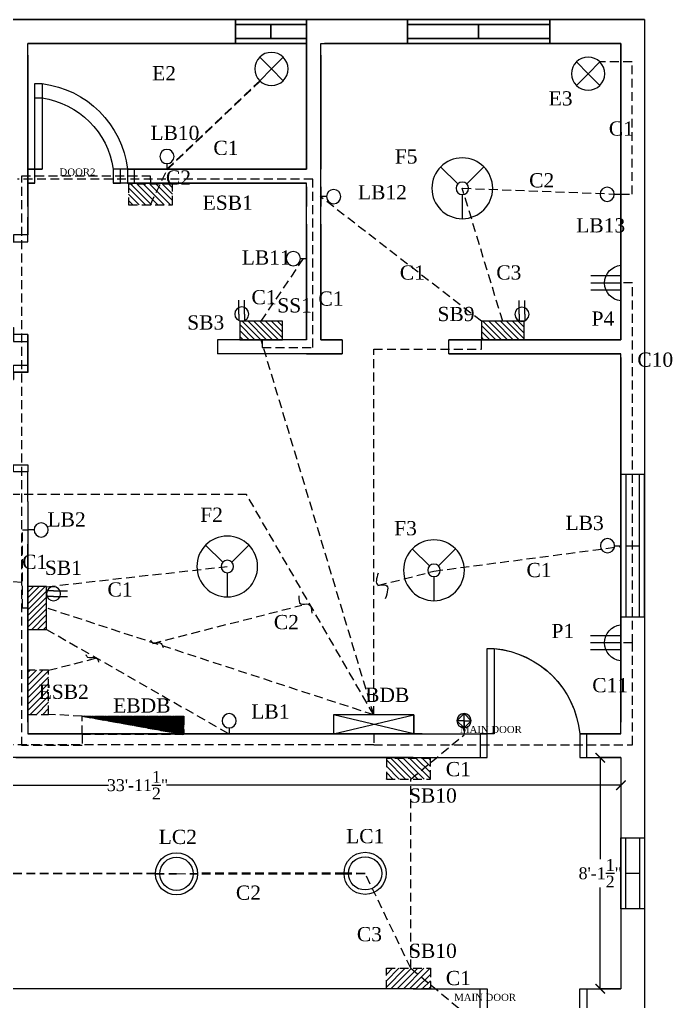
# Model space of a CAD drawing. Header units: inches. Extents: x -2152 to 9073, y -5017 to 214.
# Drawn here: x 4.4 to 279.5, y -305.8 to 108.2 of the extents above; entities that cross this region are included whole.
import ezdxf

# ---------------------------------------------------------------- set-up
doc = ezdxf.new("R2010")
doc.units = ezdxf.units.IN
doc.header["$LTSCALE"] = 15
doc.header["$MEASUREMENT"] = 0
doc.header["$PDMODE"] = 1
doc.header["$PDSIZE"] = 120
doc.linetypes.add('HIDDEN', pattern=[0.375, 0.25, -0.125])
for name, color, linetype in [('cad-block.com', 7, 'Continuous'), ('conduit break', 7, 'Continuous'), ('Doors', 46, 'Continuous'), ('Electrical', 7, 'Continuous'), ('Emergency', 130, 'HIDDEN'), ('Fittings', 7, 'Continuous'), ('Hidden', 242, 'HIDDEN'), ('Text', 7, 'Continuous'), ('Windows', 140, 'Continuous')]:
    doc.layers.add(name, color=color, linetype=linetype)
doc.styles.get("Standard").update_dxf_attribs({"font": 'times.ttf'})
doc.dimstyles.get("Standard").update_dxf_attribs({"dimtxt": 5, "dimasz": 4, "dimexe": 0.18, "dimexo": 0.0625, "dimgap": 0.09, "dimtad": 0, "dimtih": 1, "dimtoh": 1, "dimdec": 4, "dimzin": 0, "dimdsep": 46, "dimlunit": 4, "dimtxsty": 'Standard', "dimblk": 'ARCHTICK', "dimcen": 6, "dimadec": 0, "dimazin": 0, "dimtfac": 1, "dimtdec": 4, "dimtofl": 0, "dimtmove": 0, "dimatfit": 3, "dimfxl": 1, "dimtolj": 1, "dimtzin": 0, "dimarcsym": 0})

# ---------------------------------------------------------------- blocks, each defined once
blk = doc.blocks.new('door 1')
at = {"layer": 'Doors'}
for p, q in [((546.55, -392), (543.55, -392)), ((543.55, -392), (543.55, -428)), ((546.55, -428), (546.55, -392)), ((504.55, -428), (507.55, -428)), ((507.55, -428), (507.55, -434)), ((543.55, -428), (546.55, -428)), ((546.55, -428), (543.55, -428)), ((546.55, -428), (549.55, -428)), ((546.55, -434), (546.55, -428)), ((549.55, -428), (549.55, -434)), ((507.55, -434), (504.55, -434)), ((549.55, -434), (546.55, -434))]:
    blk.add_line(p, q, dxfattribs=at)
blk.add_arc((548.5, -432.95), 41.25, 96.8892, 173.1108, dxfattribs=at)
blk = doc.blocks.new("door 1'")
at = {"layer": 'Doors'}
blk.add_line((-45, 0), (-45, 6), dxfattribs=at)
blk.add_blockref('door 1', (-549.55, 434), dxfattribs=at)
blk = doc.blocks.new('Window Big')
at = {"layer": 'Windows'}
for p, q in [((367.2, -212.7), (439.2, -212.7)), ((367.2, -224.7), (367.2, -212.7)), ((439.2, -212.7), (439.2, -224.7)), ((367.2, -215.2), (439.2, -215.2)), ((403.2, -215.2), (403.2, -222.2)), ((439.2, -222.2), (367.2, -222.2)), ((439.2, -224.7), (367.2, -224.7))]:
    blk.add_line(p, q, dxfattribs=at)
blk = doc.blocks.new('Main door')
at = {"layer": 'Doors'}
for p, q in [((547.72, -478.37), (544.72, -478.37)), ((544.72, -478.37), (544.72, -514.37)), ((547.72, -514.37), (547.72, -478.37)), ((505.72, -524.37), (505.72, -514.37)), ((505.72, -514.37), (505.72, -514.37)), ((508.72, -514.37), (505.72, -514.37)), ((508.72, -514.37), (508.72, -524.37)), ((544.72, -514.37), (547.72, -514.37)), ((547.72, -514.37), (550.72, -514.37)), ((547.72, -524.37), (547.72, -514.37)), ((550.72, -514.37), (550.72, -524.37)), ((508.72, -524.37), (505.72, -524.37)), ((550.72, -524.37), (547.72, -524.37))]:
    blk.add_line(p, q, dxfattribs=at)
blk.add_arc((548.56, -518.21), 40.02, 95.499, 174.501, dxfattribs=at)
blk = doc.blocks.new('Window Toilet')
at = {"layer": 'Windows'}
for p, q in [((293, -254.5), (329, -254.5)), ((293, -266.5), (293, -254.5)), ((293, -257), (329, -257)), ((311, -257), (311, -264)), ((329, -254.5), (329, -266.5)), ((329, -264), (293, -264)), ((329, -266.5), (293, -266.5))]:
    blk.add_line(p, q, dxfattribs=at)
blk = doc.blocks.new('_ArchTick')
at = {"color": 0, "linetype": 'ByBlock', "const_width": 0.15}
blk.add_lwpolyline([(-0.5, -0.5), (0.5, 0.5)], dxfattribs=at)
blk = doc.blocks.new('*D83')
at = {"layer": 'Defpoints', "color": 0, "transparency": 16777216}
for p in [(257.82, -203.05), (249.14, -300.55), (257.82, -300.55)]:
    blk.add_point(p, dxfattribs=at)
at = {"layer": 'Text', "color": 0, "lineweight": -2, "transparency": 16777216}
for p, q in [((257.76, -203.05), (248.96, -203.05)), ((249.14, -203.05), (249.14, -245.84)), ((249.14, -300.55), (249.14, -257.75)), ((257.76, -300.55), (248.96, -300.55))]:
    blk.add_line(p, q, dxfattribs=at)
at = {"layer": 'Text', "color": 0, "lineweight": -2, "transparency": 16777216, "xscale": 4, "yscale": 4, "zscale": 4}
for p, rotation in [((249.14, -203.05), 90), ((249.14, -300.55), 270)]:
    blk.add_blockref('_ArchTick', p, dxfattribs=dict(at, rotation=rotation))
at = {"layer": 'Text', "color": 0, "transparency": 16777216, "insert": (249.14, -251.8), "char_height": 5, "attachment_point": 5}
blk.add_mtext('\\A1;8\'-1{\\H1.000000x;\\S1/2;}"', dxfattribs=at)
blk = doc.blocks.new('*D125')
at = {"layer": 'Defpoints', "color": 0, "transparency": 16777216}
for p in [(-149.68, -203.05), (257.82, -203.05), (257.82, -214.65)]:
    blk.add_point(p, dxfattribs=at)
at = {"layer": 'Text', "color": 0, "lineweight": -2, "transparency": 16777216}
for p, q in [((-149.68, -203.11), (-149.68, -214.83)), ((257.82, -203.11), (257.82, -214.83)), ((-149.68, -214.65), (41.84, -214.65)), ((257.82, -214.65), (66.29, -214.65))]:
    blk.add_line(p, q, dxfattribs=at)
at = {"layer": 'Text', "color": 0, "lineweight": -2, "transparency": 16777216, "xscale": 4, "yscale": 4, "zscale": 4, "rotation": 180}
blk.add_blockref('_ArchTick', (-149.68, -214.65), dxfattribs=at)
at = {"layer": 'Text', "color": 0, "lineweight": -2, "transparency": 16777216, "xscale": 4, "yscale": 4, "zscale": 4}
blk.add_blockref('_ArchTick', (257.82, -214.65), dxfattribs=at)
at = {"layer": 'Text', "color": 0, "transparency": 16777216, "insert": (54.07, -214.65), "char_height": 5, "attachment_point": 5}
blk.add_mtext('\\A1;33\'-11{\\H1.000000x;\\S1/2;}"', dxfattribs=at)
blk = doc.blocks.new('esb')
at = {"layer": 'Emergency'}
h = blk.add_hatch(dxfattribs=at)
h.set_pattern_fill('ANSI31', color=256, scale=15, style=0)
h.paths.add_polyline_path([(-826.17, -128.35), (-826.17, -119.65), (-844.76, -119.65), (-844.76, -128.35)])
for p, q in [((-844.76, -119.65), (-826.17, -119.65)), ((-844.76, -128.35), (-844.76, -119.65)), ((-826.17, -119.65), (-826.17, -128.35)), ((-826.17, -128.35), (-844.76, -128.35))]:
    blk.add_line(p, q, dxfattribs=at)
blk = doc.blocks.new('stair lights')
at = {"layer": 'Electrical'}
for radius in [8.89, 7.02]:
    blk.add_circle((-287.01, -241.57), radius, dxfattribs=at)
blk = doc.blocks.new('door 2')
at = {"layer": 'Doors'}
for p, q in [((622.04, -394.53), (619.04, -394.53)), ((619.04, -394.53), (619.04, -424.53)), ((622.04, -424.53), (622.04, -394.53)), ((586.04, -430.53), (586.04, -424.53)), ((586.04, -424.53), (589.04, -424.53)), ((589.04, -424.53), (589.04, -430.53)), ((619.04, -424.53), (622.04, -424.53)), ((622.04, -424.53), (619.04, -424.53)), ((622.04, -424.53), (625.04, -424.53)), ((622.04, -430.53), (622.04, -424.53)), ((625.04, -424.53), (625.04, -430.53)), ((589.04, -430.53), (586.04, -430.53)), ((625.04, -430.53), (622.04, -430.53))]:
    blk.add_line(p, q, dxfattribs=at)
blk.add_arc((624.25, -429.74), 35.59, 98.4137, 171.5863, dxfattribs=at)
blk = doc.blocks.new('switch board')
at = {"layer": 'Fittings'}
h = blk.add_hatch(dxfattribs=at)
h.set_pattern_fill('ANSI31', color=256, scale=14, style=0)
h.paths.add_polyline_path([(-262.5, -452.62), (-262.5, -444.78), (-280.5, -444.78), (-280.5, -452.62)])
blk.add_lwpolyline([(-280.5, -444.78), (-262.5, -444.78), (-262.5, -452.62), (-280.5, -452.62)], close=True, dxfattribs=at)
blk = doc.blocks.new('MDB')
at = {"layer": 'Fittings'}
for p, q in [((-280.48, -456.36), (-246.64, -464.37)), ((-246.64, -456.36), (-280.48, -464.37)), ((-246.64, -464.37), (-246.64, -456.36))]:
    blk.add_line(p, q, dxfattribs=at)
blk.add_lwpolyline([(-280.48, -456.36), (-246.64, -456.36), (-246.64, -464.37), (-280.48, -464.37)], close=True, dxfattribs=at)
blk = doc.blocks.new('fan')
at = {"layer": 'Fittings'}
for p, q in [((-299.43, -397.01), (-299.43, -380.04)), ((-302.55, -404.48), (-314.64, -416.38)), ((-296.32, -404.49), (-284.3, -416.47))]:
    blk.add_line(p, q, dxfattribs=at)
for radius in [21.36, 4.39]:
    blk.add_circle((-299.43, -401.4), radius, dxfattribs=at)
blk = doc.blocks.new('LBulb')
blk.add_line((-245.4, -401.06), (-241, -401.06))
blk.add_circle((-250.43, -401.06), 5.03)
blk = doc.blocks.new('exhaust')
at = {"layer": 'Electrical'}
for q in [(-247.45, -491.65), (-237.55, -491.65), (-247.45, -501.55), (-237.55, -501.55)]:
    blk.add_line((-242.5, -496.6), q, dxfattribs=at)
blk.add_circle((-242.5, -496.6), 7, dxfattribs=at)
blk = doc.blocks.new('P socket')
at = {"layer": 'Electrical'}
for p, q in [((-253.14, -414.81), (-253.14, -429.89)), ((-253.14, -419.35), (-240.42, -419.35)), ((-253.14, -422.35), (-240.42, -422.35)), ((-253.14, -425.35), (-240.42, -425.35))]:
    blk.add_line(p, q, dxfattribs=at)
blk.add_arc((-253.89, -422.35), 7.58, 275.7142, 84.2858, dxfattribs=at)
blk = doc.blocks.new('2pin 5A socket at SB')
at = {"layer": 'Fittings'}
for p, q in [((-249.44, -380.04), (-254.02, -380.04)), ((-249.44, -380.04), (-239.57, -380.04)), ((-249.44, -384.04), (-254.02, -384.04)), ((-249.44, -384.04), (-239.57, -384.04))]:
    blk.add_line(p, q, dxfattribs=at)
blk.add_circle((-249.44, -382.04), 5, dxfattribs=at)
blk = doc.blocks.new('ebdb')
at = {"layer": 'Emergency'}
h = blk.add_hatch(dxfattribs=at)
h.set_pattern_fill('ANSI31', color=256, style=0)
h.paths.add_polyline_path([(-845.15, -337.29), (-845.15, -329.54), (-888.04, -337.29)])
for p, q in [((-845.15, -329.54), (-888.04, -329.54)), ((-888.04, -329.54), (-888.04, -337.29)), ((-888.04, -337.29), (-845.15, -329.54)), ((-845.15, -337.29), (-845.15, -329.54)), ((-888.04, -337.29), (-845.15, -337.29))]:
    blk.add_line(p, q, dxfattribs=at)

msp = doc.modelspace()

# ---------------------------------------------------------------- linework, layer by layer
for p, q in [((-159.68238, 108.2012), (267.81762, 108.2012)), ((267.81762, 108.2012), (-159.68238, 108.2012)), ((267.81762, 108.2012), (-159.68238, 108.2012)), ((267.81762, 108.2012), (-159.68238, 108.2012)), ((267.81762, 108.2012), (267.81762, -251.7988)), ((7.81762, 98.2012), (125.31762, 98.2012)), ((7.81762, 93.2012), (7.81762, 98.2012)), ((125.31762, 98.2012), (7.81762, 98.2012)), ((7.81762, 93.2012), (7.81762, 98.2012)), ((125.31762, 98.2012), (7.81762, 98.2012)), ((7.81762, 93.2012), (7.81762, 98.2012)), ((125.31762, 98.2012), (7.81762, 98.2012)), ((7.81762, 93.2012), (7.81762, 98.2012)), ((125.31762, 93.2012), (125.31762, 98.2012)), ((125.31762, 98.2012), (125.31762, 93.2012)), ((125.31762, 98.2012), (125.31762, 93.2012)), ((125.31762, 98.2012), (125.31762, 93.2012)), ((131.31762, 93.2012), (131.31762, 98.2012)), ((131.31762, 98.2012), (132.81762, 98.2012)), ((131.31762, -26.7988), (131.31762, 98.2012)), ((131.31762, 98.2012), (132.81762, 98.2012)), ((131.31762, -26.7988), (131.31762, 98.2012)), ((131.31762, 98.2012), (132.81762, 98.2012)), ((131.31762, -26.7988), (131.31762, 98.2012)), ((131.31762, 98.2012), (132.81762, 98.2012)), ((132.81762, 98.2012), (252.81762, 98.2012)), ((252.81762, 98.2012), (132.81762, 98.2012)), ((252.81762, 98.2012), (132.81762, 98.2012)), ((252.81762, 98.2012), (132.81762, 98.2012)), ((252.81762, 98.2012), (257.81762, 98.2012)), ((257.81762, 98.2012), (252.81762, 98.2012)), ((257.81762, 98.2012), (252.81762, 98.2012)), ((257.81762, 98.2012), (252.81762, 98.2012)), ((257.81762, 98.2012), (257.81762, 93.2012)), ((257.81762, 93.2012), (257.81762, 98.2012)), ((257.81762, 93.2012), (257.81762, 98.2012)), ((257.81762, 93.2012), (257.81762, 98.2012)), ((7.81762, 29.4512), (7.81762, 93.2012)), ((7.81762, 93.2012), (7.81762, 45.2012)), ((7.81762, 93.2012), (7.81762, 45.2012)), ((7.81762, 93.2012), (7.81762, 45.2012)), ((7.81762, 93.2012), (7.81762, 45.2012)), ((7.81762, 93.2012), (7.81762, 45.2012)), ((7.81762, 93.2012), (7.81762, 45.2012)), ((125.31762, 93.2012), (125.31762, 45.2012)), ((125.31762, 45.2012), (125.31762, 93.2012)), ((125.31762, 45.2012), (125.31762, 93.2012)), ((125.31762, 45.2012), (125.31762, 93.2012)), ((131.31762, 93.2012), (131.31762, 45.2012)), ((131.31762, 29.4512), (131.31762, 93.2012)), ((131.31762, 29.4512), (131.31762, 93.2012)), ((131.31762, 29.4512), (131.31762, 93.2012)), ((257.81762, 93.2012), (257.81762, -26.7988)), ((257.81762, -26.7988), (257.81762, 93.2012)), ((257.81762, -26.7988), (257.81762, 93.2012)), ((257.81762, -26.7988), (257.81762, 93.2012)), ((7.81762, 45.2012), (11.58932, 45.2012)), ((13.82446, 45.2012), (7.81762, 45.2012)), ((13.82446, 45.2012), (7.81762, 45.2012)), ((13.82446, 45.2012), (7.81762, 45.2012)), ((13.81762, 45.2012), (11.58932, 45.2012)), ((45.31605, 45.2012), (43.82091, 45.2012)), ((45.31605, 45.2012), (43.82091, 45.2012)), ((45.31605, 45.2012), (43.82091, 45.2012)), ((125.31762, 45.2012), (45.31605, 45.2012)), ((125.31762, 45.2012), (45.31605, 45.2012)), ((125.31762, 45.2012), (45.31605, 45.2012)), ((49.81762, 45.2012), (125.31762, 45.2012)), ((131.31762, 37.70386), (131.31762, 45.2012)), ((10.81762, 39.2012), (7.81762, 39.2012)), ((10.82446, 39.2012), (7.81762, 39.2012)), ((7.81762, 39.2012), (7.81762, 29.4512)), ((7.81762, 39.2012), (7.81762, 24.91154)), ((10.82446, 39.2012), (7.81762, 39.2012)), ((7.81762, 39.2012), (7.81762, 29.4512)), ((7.81762, 39.2012), (7.81762, 24.91154)), ((10.82446, 39.2012), (7.81762, 39.2012)), ((7.81762, 39.2012), (7.81762, 29.4512)), ((7.81762, 39.2012), (7.81762, 24.91154)), ((45.31605, 39.2012), (43.82446, 39.2012)), ((45.31605, 39.2012), (43.82446, 39.2012)), ((45.31605, 39.2012), (43.82446, 39.2012)), ((125.31762, 39.2012), (45.31605, 39.2012)), ((125.31762, 39.2012), (45.31605, 39.2012)), ((125.31762, 39.2012), (45.31605, 39.2012)), ((49.81762, 39.2012), (125.31762, 39.2012)), ((125.31762, 37.70386), (125.31762, 39.2012)), ((125.31762, 29.4512), (125.31762, 39.2012)), ((125.31762, 29.4512), (125.31762, 39.2012)), ((125.31762, 29.4512), (125.31762, 39.2012)), ((125.31762, 37.70386), (125.31762, 29.4512)), ((131.31762, 37.70386), (131.31762, 29.4512)), ((7.81762, 29.4512), (7.77211, 24.91536)), ((125.31762, 21.9512), (125.31762, 29.4512)), ((125.31762, 21.9512), (125.31762, 29.4512)), ((125.31762, 21.9512), (125.31762, 29.4512)), ((125.31762, 21.9512), (125.31762, 29.4512)), ((131.31762, 21.9512), (131.31762, 29.4512)), ((131.31762, 21.9512), (131.31762, 29.4512)), ((131.31762, 21.9512), (131.31762, 29.4512)), ((131.31762, 21.9512), (131.31762, 29.4512)), ((7.77211, 24.91536), (7.81501, 17.45498)), ((7.81762, 14.43316), (7.81762, 24.91154)), ((7.81762, 14.43316), (7.81762, 24.91154)), ((7.81762, 14.43316), (7.81762, 24.91154)), ((125.31762, 21.9512), (125.31762, -26.7988)), ((125.31762, -26.7988), (125.31762, 21.9512)), ((125.31762, -26.7988), (125.31762, 21.9512)), ((125.31762, -26.7988), (125.31762, 21.9512)), ((131.31762, 21.9512), (131.31762, -26.7988)), ((131.31762, -26.7988), (131.31762, 21.9512)), ((131.31762, -26.7988), (131.31762, 21.9512)), ((131.31762, -26.7988), (131.31762, 21.9512)), ((7.79685, -40.27122), (7.79088, -24.54502)), ((7.81762, -24.56684), (7.81762, -40.53773)), ((7.81762, -40.53773), (7.81762, -24.56684)), ((7.81762, -24.56684), (7.81762, -40.53773)), ((7.81762, -40.53773), (7.81762, -24.56684)), ((7.81762, -24.56684), (7.81762, -40.53773)), ((7.81762, -40.53773), (7.81762, -24.56684)), ((125.31762, -26.7988), (87.81762, -26.7988)), ((87.81762, -26.7988), (87.81762, -32.7988)), ((125.31762, -26.7988), (87.81762, -26.7988)), ((87.81762, -26.7988), (87.81762, -32.7988)), ((125.31762, -26.7988), (87.81762, -26.7988)), ((87.81762, -26.7988), (87.81762, -32.7988)), ((125.31762, -26.7988), (87.81762, -26.7988)), ((87.81762, -26.7988), (87.81762, -32.7988)), ((131.31762, -26.7988), (132.81762, -26.7988)), ((132.81762, -26.7988), (131.31762, -26.7988)), ((132.81762, -26.7988), (131.31762, -26.7988)), ((132.81762, -26.7988), (131.31762, -26.7988)), ((132.81762, -26.7988), (140.31762, -26.7988)), ((140.31762, -26.7988), (132.81762, -26.7988)), ((140.31762, -26.7988), (132.81762, -26.7988)), ((140.31762, -26.7988), (132.81762, -26.7988)), ((140.31762, -26.7988), (140.31762, -32.7988)), ((140.31762, -26.7988), (140.31762, -32.7988)), ((140.31762, -26.7988), (140.31762, -32.7988)), ((140.31762, -26.7988), (140.31762, -32.7988)), ((185.31762, -26.7988), (252.81762, -26.7988)), ((185.31762, -32.7988), (185.31762, -26.7988)), ((257.81762, -26.7988), (185.31762, -26.7988)), ((185.31762, -32.7988), (185.31762, -26.7988)), ((257.81762, -26.7988), (185.31762, -26.7988)), ((185.31762, -32.7988), (185.31762, -26.7988)), ((257.81762, -26.7988), (185.31762, -26.7988)), ((185.31762, -32.7988), (185.31762, -26.7988)), ((252.81762, -26.7988), (257.81762, -26.7988)), ((125.31762, -32.7988), (87.81762, -32.7988)), ((125.31762, -32.7988), (87.81762, -32.7988)), ((125.31762, -32.7988), (87.81762, -32.7988)), ((125.31762, -32.7988), (87.81762, -32.7988)), ((125.31762, -32.7988), (132.81762, -32.7988)), ((132.81762, -32.7988), (125.31762, -32.7988)), ((132.81762, -32.7988), (125.31762, -32.7988)), ((132.81762, -32.7988), (125.31762, -32.7988)), ((132.81762, -32.7988), (140.31762, -32.7988)), ((140.31762, -32.7988), (132.81762, -32.7988)), ((140.31762, -32.7988), (132.81762, -32.7988)), ((140.31762, -32.7988), (132.81762, -32.7988)), ((140.31762, -32.7988), (132.81762, -32.7988)), ((140.31762, -32.7988), (132.81762, -32.7988)), ((140.31762, -32.7988), (132.81762, -32.7988)), ((185.31762, -32.7988), (252.81762, -32.7988)), ((257.81762, -32.7988), (185.31762, -32.7988)), ((257.81762, -32.7988), (185.31762, -32.7988)), ((257.81762, -32.7988), (185.31762, -32.7988)), ((257.81762, -32.7988), (185.31762, -32.7988)), ((257.81762, -32.7988), (185.31762, -32.7988)), ((257.81762, -32.7988), (185.31762, -32.7988)), ((252.81762, -32.7988), (257.81762, -32.7988)), ((257.81762, -34.2988), (257.81762, -32.7988)), ((257.81762, -34.2988), (257.81762, -32.7988)), ((257.81762, -34.2988), (257.81762, -32.7988)), ((257.81762, -34.2988), (257.81762, -32.7988)), ((257.81762, -34.2988), (257.81762, -188.0488)), ((257.81762, -193.0488), (257.81762, -34.2988)), ((257.81762, -193.0488), (257.81762, -34.2988)), ((257.81762, -193.0488), (257.81762, -34.2988)), ((7.81762, -94.99059), (7.79685, -82.56242)), ((7.81762, -95.04339), (7.81762, -82.53773)), ((7.81762, -95.04339), (7.81762, -82.53773)), ((7.81762, -95.04339), (7.81762, -82.53773)), ((7.81762, -94.99059), (7.81762, -112.96648)), ((7.81762, -95.04339), (7.81762, -188.0488)), ((7.81762, -95.04339), (7.81762, -188.0488)), ((7.81762, -95.04339), (7.81762, -188.0488)), ((7.81762, -188.0488), (7.81762, -112.96648)), ((191.70064, -184.48891), (188.69976, -187.48891)), ((191.70064, -184.48891), (188.69976, -187.48891)), ((191.70064, -184.48891), (188.69976, -187.48891)), ((191.69976, -187.48891), (191.70064, -184.48891)), ((191.69976, -187.48891), (191.70064, -184.48891)), ((191.69976, -187.48891), (191.70064, -184.48891)), ((194.69976, -187.48891), (191.70064, -184.48891)), ((194.69976, -187.48891), (191.70064, -184.48891)), ((7.81762, -188.0488), (7.81762, -193.0488)), ((7.81762, -188.0488), (7.81762, -193.0488)), ((7.81762, -188.0488), (7.81762, -193.0488)), ((7.81762, -188.0488), (7.81762, -193.0488)), ((191.69976, -187.48891), (188.69976, -187.48891)), ((188.69976, -187.48891), (191.69976, -190.48891)), ((191.69976, -187.48891), (188.69976, -187.48891)), ((188.69976, -187.48891), (191.69976, -190.48891)), ((191.69976, -187.48891), (188.69976, -187.48891)), ((191.69976, -187.48891), (191.69976, -190.48891)), ((191.69976, -190.48891), (191.69976, -187.48891)), ((191.69976, -187.48891), (191.69976, -187.48891)), ((191.69976, -187.48891), (191.69976, -187.48891)), ((191.69976, -187.48891), (191.69976, -187.48891)), ((191.69976, -187.48891), (191.69976, -187.48891)), ((191.69976, -187.48891), (191.69976, -187.48891)), ((191.69976, -187.48891), (191.69976, -187.48891)), ((191.69976, -187.48891), (191.69976, -187.48891)), ((191.69976, -187.48891), (194.69976, -187.48891)), ((191.69976, -190.48891), (194.69976, -187.48891)), ((191.69976, -187.48891), (191.69976, -190.48891)), ((191.69976, -190.48891), (191.69976, -187.48891)), ((191.69976, -187.48891), (191.69976, -187.48891)), ((191.69976, -187.48891), (191.69976, -187.48891)), ((191.69976, -187.48891), (191.69976, -187.48891)), ((191.69976, -187.48891), (191.69976, -187.48891)), ((191.69976, -187.48891), (191.69976, -187.48891)), ((191.69976, -187.48891), (191.69976, -187.48891)), ((191.69976, -187.48891), (191.69976, -187.48891)), ((191.69976, -187.48891), (194.69976, -187.48891)), ((191.69976, -190.48891), (194.69976, -187.48891)), ((191.69976, -187.48891), (191.69976, -190.48891)), ((191.69976, -190.48891), (191.69976, -187.48891)), ((191.69976, -187.48891), (191.69976, -187.48891)), ((191.69976, -187.48891), (191.69976, -187.48891)), ((191.69976, -187.48891), (191.69976, -187.48891)), ((191.69976, -187.48891), (191.69976, -187.48891)), ((191.69976, -187.48891), (191.69976, -187.48891)), ((191.69976, -187.48891), (191.69976, -187.48891)), ((191.69976, -187.48891), (191.69976, -187.48891)), ((191.69976, -187.48891), (194.69976, -187.48891)), ((191.69976, -190.48891), (194.69976, -187.48891)), ((257.81762, -193.0488), (257.81762, -188.0488)), ((7.81762, -193.0488), (174.09248, -193.0488)), ((174.03163, -193.0488), (7.81762, -193.0488)), ((174.03163, -193.0488), (7.81762, -193.0488)), ((174.03163, -193.0488), (7.81762, -193.0488)), ((174.03163, -193.0488), (201.46747, -193.0488)), ((174.03163, -193.0488), (201.46747, -193.0488)), ((174.03163, -193.0488), (201.46747, -193.0488)), ((174.09248, -193.0488), (201.46747, -193.0488)), ((240.46747, -193.0488), (252.81762, -193.0488)), ((252.81762, -193.0488), (240.46747, -193.0488)), ((252.81762, -193.0488), (240.46747, -193.0488)), ((252.81762, -193.0488), (240.46747, -193.0488)), ((252.81762, -193.0488), (257.81762, -193.0488)), ((257.81762, -193.0488), (252.81762, -193.0488)), ((257.81762, -193.0488), (252.81762, -193.0488)), ((257.81762, -193.0488), (252.81762, -193.0488)), ((170.28163, -203.02288), (-9.68238, -203.0488)), ((170.28163, -203.02288), (-9.68238, -203.0488)), ((170.28163, -203.02288), (-9.68238, -203.0488)), ((2.81762, -203.0488), (170.34248, -202.96084)), ((170.28163, -203.02288), (201.46747, -203.02288)), ((170.28163, -203.02288), (201.46747, -203.02288)), ((170.28163, -203.02288), (201.46747, -203.02288)), ((170.34248, -202.96084), (201.46747, -202.96084)), ((240.46736, -202.99992), (257.81762, -203.0488)), ((240.46747, -203.02288), (257.81762, -203.02288)), ((240.46747, -203.02288), (257.81762, -203.02288)), ((240.46747, -203.02288), (257.81762, -203.02288)), ((257.81762, -203.0488), (257.81762, -300.5488)), ((267.81762, -251.7988), (267.81762, -294.22476)), ((267.81762, -294.22476), (267.81762, -611.7988)), ((170.28163, -300.57472), (-9.68238, -300.5488)), ((170.28163, -300.57472), (201.46747, -300.57472)), ((240.46747, -300.57472), (257.81762, -300.57472))]:
    msp.add_line(p, q)
at = {"layer": 'conduit break'}
for points in [[(155.45071, -125.17366), (155.41825, -130.13467), (158.71909, -130.24719), (158.48393, -136.05766)], [(122.10916, -134.81724), (122.86607, -138.20722), (126.16691, -138.31974), (127.48323, -142.16904)], [(59.49558, -153.38654), (60.25249, -154.44555), (63.55333, -154.55807), (64.86966, -156.57868)], [(32.27646, -159.59577), (33.03338, -160.65477), (36.33422, -160.76729), (37.65054, -162.78791)]]:
    msp.add_spline(points, degree=3, dxfattribs=at)
at = {"layer": 'Emergency'}
for p, q in [((66.46005, 45.2012), (105.55025, 82.45265)), ((66.46005, 45.2012), (105.55025, 82.45265)), ((66.46005, 45.2012), (105.55025, 82.45265)), ((66.46005, 44.8579), (105.55025, 82.10935)), ((5.25391, 42.3168), (59.4082, 42.3168)), ((5.25391, -129.18388), (5.25391, 42.3168)), ((59.4082, 42.3168), (59.53263, 38.8579)), ((59.53263, 30.15825), (66.46005, 44.8579)), ((179.02419, -124.37715), (257.8028, -114.00329)), ((155.39278, -130.46071), (179.02419, -124.37715)), ((5.25391, -129.18388), (1.49813, -128.83884)), ((5.25391, -197.96412), (5.25391, -129.18388)), ((60.43781, -154.90548), (123.31348, -138.71906)), ((16.51406, -166.21301), (36.33422, -161.1106)), ((30.65827, -185.55949), (16.51406, -184.79978)), ((30.65827, -193.30778), (30.65827, -197.96412)), ((169.2511, -212.06583), (191.69976, -193.45565)), ((30.65827, -197.96412), (5.25391, -197.96412)), ((169.2511, -291.87507), (169.2511, -212.06583)), ((61.59245, -251.88546), (-131.89487, -251.88546)), ((61.59245, -252.05544), (-131.89487, -252.05544)), ((61.58983, -251.88546), (70.48437, -251.92159)), ((61.58983, -252.05544), (70.48437, -252.01931)), ((70.48437, -252.01931), (79.37498, -251.75245)), ((70.48437, -251.92159), (79.37498, -252.18845)), ((141.09916, -251.75245), (79.37144, -251.75245)), ((141.09916, -252.18845), (79.37144, -252.18845)), ((149.99415, -251.83767), (141.09916, -251.75245)), ((149.99415, -252.10324), (141.09916, -252.18845)), ((169.2511, -291.87507), (149.99415, -251.83767)), ((169.2511, -291.87507), (191.69976, -310.48526))]:
    msp.add_line(p, q, dxfattribs=at)
at = {"layer": 'Fittings'}
for p, q in [((194.69976, -187.48891), (191.70064, -184.48891)), ((188.69976, -187.48891), (191.69976, -190.48891))]:
    msp.add_line(p, q, dxfattribs=at)
at = {"layer": 'Hidden'}
for p, q in [((262.57042, 90.43483), (248.94975, 90.35215)), ((262.57042, 34.5531), (262.57042, 90.43483)), ((127.92477, 40.92752), (3.45905, 40.92752)), ((127.92477, -30.09099), (127.92477, 40.92752)), ((199.01064, -19.02504), (131.10911, 33.57584)), ((208.00922, -19.02504), (190.95994, 37.06871)), ((190.95994, 37.06871), (257.68675, 34.5531)), ((257.68675, 34.5531), (262.57042, 34.5531)), ((106.1596, -18.97528), (124.05039, 7.43719)), ((262.67682, -2.79312), (257.80745, -2.88776)), ((262.67682, -154.64958), (262.67682, -2.79312)), ((153.62909, -185.01493), (106.1596, -26.8152)), ((106.57425, -26.8152), (106.57425, -30.09099)), ((199.00574, -30.77997), (199.01064, -26.7988)), ((208.00922, -26.86496), (208.00922, -26.86496)), ((106.57425, -30.09099), (127.92477, -30.09099)), ((153.62909, -185.01493), (153.62909, -30.77997)), ((153.62909, -30.77997), (199.00574, -30.77997)), ((100.03344, -92.12443), (-3.10473, -92.12443)), ((153.62909, -185.01493), (100.03344, -92.12443)), ((5.49462, -107.00876), (7.81762, -106.99046)), ((5.49462, -139.93354), (5.49462, -107.00876)), ((15.67137, -130.93496), (91.88784, -122.4263)), ((7.83145, -139.93354), (5.49462, -139.93354)), ((153.62909, -185.01493), (15.67137, -139.93354)), ((15.67137, -148.93213), (92.69402, -193.0488)), ((262.67682, -154.64958), (257.71682, -154.63385)), ((262.67682, -197.58248), (262.67682, -154.64958)), ((153.62909, -193.02825), (153.62909, -197.58248)), ((153.62909, -197.58248), (-154.48598, -197.58248)), ((153.62909, -197.58248), (262.67682, -197.58248))]:
    msp.add_line(p, q, dxfattribs=at)

# ---------------------------------------------------------------- block references
at = {"xscale": -0.5966070999190265, "yscale": 0.5966070999190265, "zscale": 0.5966070999190317}
for name, p, rotation in [('2pin 5A socket at SB', (325.9216, 132.87298), 270.0000000000003), ('2pin 5A socket at SB', (444.03402, 132.74333), 270.0000000000005), ('2pin 5A socket at SB', (167.47132, -361.84875), 180), ('LBulb', (-47.57579, -336.89465), 90), ('LBulb', (-47.57579, -336.89465), 90), ('LBulb', (-47.57579, -336.89465), 90.0000000000005)]:
    msp.add_blockref(name, p, dxfattribs=dict(at, rotation=rotation))
at = {"layer": 'Doors', "xscale": -1}
for name, p in [("door 1'", (7.81762, 39.2012)), ('door 2', (632.86559, 469.7078)), ('door 2', (632.86559, 469.7078)), ('door 2', (632.86559, 469.7078)), ('Main door', (749.19056, 321.4106)), ('Main door', (749.19056, 321.34856)), ('Main door', (749.19056, 321.34856)), ('Main door', (749.19056, 321.34856))]:
    msp.add_blockref(name, p, dxfattribs=at)
for rotation in [90, 90, 90.0000000000005]:
    msp.add_blockref("door 1'", (7.81651, -27.56684), dxfattribs=dict(at, rotation=rotation))
at = {"layer": 'Doors'}
for name, p, rotation in [("door 1'", (7.79685, -37.56242), 90), ("door 1'", (7.81964, -37.53773), 90), ("door 1'", (7.81964, -37.53773), 90), ("door 1'", (7.81964, -37.53773), 90.00000000000053), ('Main door', (749.19056, -824.94616), 180)]:
    msp.add_blockref(name, p, dxfattribs=dict(at, rotation=rotation))
at = {"layer": 'Electrical', "xscale": -1, "rotation": 180}
for name, p in [('exhaust', (353, -409.1981)), ('exhaust', (353, -409.1981)), ('exhaust', (353, -409.1981)), ('exhaust', (486.5, -411.1981)), ('exhaust', (486.5, -411.1981)), ('exhaust', (486.5, -411.1981)), ('MDB', (417.1874, -649.38371)), ('MDB', (417.1874, -649.38371)), ('MDB', (417.1874, -649.38371))]:
    msp.add_blockref(name, p, dxfattribs=at)
at = {"layer": 'Electrical'}
for name, p, xscale, yscale, zscale, rotation in [('LBulb', (-172.81551, -98.92154), -0.5966070999190833, 0.5966070999190265, 0.5966070999190317, 90), ('LBulb', (-172.81551, -98.92154), -0.5966070999190833, 0.5966070999190265, 0.5966070999190317, 90), ('LBulb', (-172.81551, -98.92154), -0.5966070999190833, 0.5966070999190265, 0.5966070999190317, 90.0000000000005), ('fan', (370.61533, -203.76938), -0.5999999999999943, 0.6000000000000227, 0.6000000000000001, 180), ('fan', (370.61533, -203.76938), -0.5999999999999943, 0.6000000000000227, 0.6000000000000001, 180), ('fan', (370.61533, -203.76938), -0.5999999999999943, 0.6000000000000227, 0.6000000000000001, 180), ('LBulb', (401.46906, -204.72246), -0.5966070999190265, 0.5966070999190833, 0.5966070999190317, 180), ('LBulb', (401.46906, -204.72246), -0.5966070999190265, 0.5966070999190833, 0.5966070999190317, 180), ('LBulb', (401.46906, -204.72246), -0.5966070999190265, 0.5966070999190833, 0.5966070999190317, 180), ('LBulb', (269.14441, -231.83837), -0.5966070999190265, 0.5966070999190265, 0.5966070999190317, 180), ('LBulb', (269.14441, -231.83837), -0.5966070999190265, 0.5966070999190265, 0.5966070999190317, 180), ('LBulb', (269.14441, -231.83837), -0.5966070999190265, 0.5966070999190265, 0.5966070999190317, 180), ('fan', (271.54324, -363.2644), -0.5999999999999943, 0.6000000000000227, 0.6000000000000001, 180), ('fan', (271.54324, -363.2644), -0.5999999999999943, 0.6000000000000227, 0.6000000000000001, 180), ('fan', (271.54324, -363.2644), -0.5999999999999943, 0.6000000000000227, 0.6000000000000001, 180), ('fan', (358.67958, -364.87195), -0.5999999999999943, 0.6000000000000227, 0.6000000000000001, 180), ('fan', (358.67958, -364.87195), -0.5999999999999943, 0.6000000000000227, 0.6000000000000001, 180), ('fan', (358.67958, -364.87195), -0.5999999999999943, 0.6000000000000227, 0.6000000000000001, 180), ('LBulb', (401.58511, -352.93554), -0.5966070999190265, 0.5966070999190265, 0.5966070999190317, 180), ('LBulb', (401.58511, -352.93554), -0.5966070999190265, 0.5966070999190265, 0.5966070999190317, 180), ('LBulb', (401.58511, -352.93554), -0.5966070999190265, 0.5966070999190265, 0.5966070999190317, 180), ('LBulb', (-146.58153, -336.90221), -0.5966070999190265, 0.5966070999190265, 0.5966070999190317, 90), ('LBulb', (-146.58153, -336.90221), -0.5966070999190265, 0.5966070999190265, 0.5966070999190317, 90), ('LBulb', (-146.58153, -336.90221), -0.5966070999190265, 0.5966070999190265, 0.5966070999190317, 90.0000000000005)]:
    msp.add_blockref(name, p, dxfattribs=dict(at, xscale=xscale, yscale=yscale, zscale=zscale, rotation=rotation))
at = {"layer": 'Electrical', "xscale": -0.5966070999190265, "zscale": 0.5966070999190317}
for p, yscale in [((-12.6732, 272.8514), 0.5966070999190833), ((-12.6732, 272.8514), 0.5966070999190833), ((-12.6732, 272.8514), 0.5966070999190833), ((-135.97508, 132.2851), 0.5966070999190265), ((-135.97508, 132.2851), 0.5966070999190265), ((-135.97508, 132.2851), 0.5966070999190265)]:
    msp.add_blockref('LBulb', p, dxfattribs=dict(at, yscale=yscale))
at = {"layer": 'Electrical', "xscale": -1}
for name, p in [('P socket', (4.67105, 419.46441)), ('P socket', (4.67105, 419.46441)), ('P socket', (4.67105, 419.46441)), ('switch board', (-165.34086, 425.80412)), ('switch board', (-165.34086, 425.80412)), ('switch board', (-165.34086, 425.80412)), ('switch board', (-63.49123, 425.75436)), ('switch board', (-63.49123, 425.75436)), ('switch board', (-63.49123, 425.75436)), ('P socket', (4.58042, 267.71833)), ('P socket', (4.58042, 267.71833)), ('P socket', (4.58042, 267.71833))]:
    msp.add_blockref(name, p, dxfattribs=at)
at = {"layer": 'Emergency', "xscale": -1}
for p in [(-775.93036, 158.50885), (-667.22054, -83.71523)]:
    msp.add_blockref('esb', p, dxfattribs=at)
for name, p, rotation in [('switch board', (-436.94795, -411.434), 90), ('switch board', (-436.94795, -411.434), 90), ('switch board', (-436.94795, -411.434), 90.0000000000005), ('esb', (-111.83654, -1010.96939), 90), ('ebdb', (918.70051, -522.84449), 180)]:
    msp.add_blockref(name, p, dxfattribs=dict(at, rotation=rotation))
at = {"layer": 'Emergency', "rotation": 180}
msp.add_blockref('esb', (-667.22054, -420.22568), dxfattribs=at)
at = {"layer": 'Fittings'}
for p in [(357.4916, -10.44626), (437.00138, -10.26462)]:
    msp.add_blockref('stair lights', p, dxfattribs=at)
at = {"layer": 'Windows', "xscale": 0.8333333333332575, "yscale": 0.8333333333332575, "zscale": 0.8333333333332575}
for name, p in [('Window Toilet', (-148.84905, 320.28453)), ('Window Big', (-138.18086, 285.45055))]:
    msp.add_blockref(name, p, dxfattribs=at)
at = {"layer": 'Windows'}
for name, p, xscale, yscale, zscale, rotation in [('Window Toilet', (-148.84905, -113.88213), -0.8333333333332575, 0.8333333333332575, 0.8333333333333136, 180), ('Window Toilet', (-148.84905, -113.88213), -0.8333333333332575, 0.8333333333332575, 0.8333333333333136, 180), ('Window Toilet', (-148.84905, -113.88213), -0.8333333333332575, 0.8333333333332575, 0.8333333333333136, 180), ('Window Big', (-138.18086, -79.04815), -0.8333333333332575, 0.8333333333332575, 0.8333333333333136, 180), ('Window Big', (-138.18086, -79.04815), -0.8333333333332575, 0.8333333333332575, 0.8333333333333136, 180), ('Window Big', (-138.18086, -79.04815), -0.8333333333332575, 0.8333333333332575, 0.8333333333333136, 180), ('Window Big', (80.56827, 222.32468), -0.8333333333332575, 0.8333333333333144, 0.8333333333333136, 90), ('Window Big', (80.56827, 222.32468), -0.8333333333332575, 0.8333333333333144, 0.8333333333333136, 90), ('Window Big', (80.56827, 222.32468), -0.8333333333332575, 0.8333333333333144, 0.8333333333333136, 90.0000000000005), ('Window Toilet', (45.73429, -510.96547), 0.8333333333332575, 0.8333333333332575, 0.8333333333332575, 90)]:
    msp.add_blockref(name, p, dxfattribs=dict(at, xscale=xscale, yscale=yscale, zscale=zscale, rotation=rotation))

# ---------------------------------------------------------------- texts
at = {"layer": 'cad-block.com', "char_height": 6}
for s, insert, width, attachment_point in [('E2', (60.19758, 82.58497), 16, 7), ('E2', (60.19758, 82.58497), 16, 7), ('E2', (60.19758, 82.58497), 16, 7), ('E3', (227.37852, 71.90871), 16, 7), ('E3', (227.37852, 71.90871), 16, 7), ('E3', (227.37852, 71.90871), 16, 7), ('SB10', (168.5, -222.0976), 13.5, 7), ('SB10', (168.5, -281.5), 13.5, 1)]:
    msp.add_mtext(s, dxfattribs=dict(at, insert=insert, width=width, attachment_point=attachment_point))
at = {"layer": 'Emergency', "char_height": 6}
for s, insert, width, attachment_point in [('C1', (86.02689, 51.04393), 15.3397789, 7), ('C2', (66.02689, 38.54393), 14.2618909, 7), ('C1', (218.04386, -127.00761), 15.3397789, 7), ('C2', (111.52689, -148.95607), 14.2618909, 7), ('C1', (184.02689, -210.95607), 15.3397789, 7), ('C2', (95.52689, -256.98484), 14.2618909, 1), ('C3', (146.52689, -274.48484), 17.1129, 1), ('C1', (184.02689, -292.98484), 15.3397789, 1)]:
    msp.add_mtext(s, dxfattribs=dict(at, insert=insert, width=width, attachment_point=attachment_point))
at = {"layer": 'Hidden', "char_height": 6, "attachment_point": 7}
for s, insert, width in [('C1', (252.74889, 59.18862), 15.3397789), ('C2', (219.1493, 37.35599), 14.2618909), ('C1', (164.63166, -1.54246), 15.3397789), ('C3', (205.2958, -1.51121), 17.1129), ('C1', (102.09547, -11.93665), 26.6213503), ('C1', (130.31063, -12.52027), 15.3397789), ('C10', (264.76333, -38.27696), 15.998008), ('C1', (5.42853, -123.55465), 15.3397789), ('C1', (41.38806, -135.20862), 15.3397789), ('C11', (245.75402, -175.5637), 12.1197077)]:
    msp.add_mtext(s, dxfattribs=dict(at, insert=insert, width=width))
at = {"layer": 'Text'}
for s, height, p in [('DOOR2', 3, (21.18434, 42.42269)), ('P4', 6, (245.46114, -20.86646)), ('P4', 6, (245.46114, -20.86646)), ('P4', 6, (245.46114, -20.86646)), ('P1', 6, (228.56723, -152.63713)), ('P1', 6, (228.56723, -152.63713)), ('P1', 6, (228.56723, -152.63713)), ('MAIN DOOR', 3, (189.99036, -192.65514)), ('MAIN DOOR', 3, (187.56443, -305.63164))]:
    msp.add_text(s, height=height, dxfattribs=at).set_placement(p)
at = {"layer": 'Text', "char_height": 6}
for s, insert, width, attachment_point in [('LB10', (59.49237, 57.36229), 12, 7), ('LB10', (59.49237, 57.36229), 12, 7), ('LB10', (59.49237, 57.36229), 12, 7), ('F5', (162.5, 47.4024), 17, 7), ('F5', (162.5, 47.4024), 17, 7), ('F5', (162.5, 47.4024), 17, 7), ('LB12', (146.99237, 32.36229), 12, 7), ('LB12', (146.99237, 32.36229), 12, 7), ('LB12', (146.99237, 32.36229), 12, 7), ('ESB1', (81.5, 27.9024), 43.8176199, 7), ('ESB1', (81.5, 27.9024), 43.8176199, 7), ('ESB1', (81.5, 27.9024), 43.8176199, 7), ('LB13', (238.99237, 18.36229), 12, 7), ('LB13', (238.99237, 18.36229), 12, 7), ('LB13', (238.99237, 18.36229), 12, 7), ('LB11', (97.99237, 4.86229), 12, 7), ('LB11', (97.99237, 4.86229), 12, 7), ('LB11', (97.99237, 4.86229), 12, 7), ('SS1', (112.97514, -15.40018), 7.8176199, 7), ('SS1', (112.97514, -15.40018), 7.8176199, 7), ('SS1', (112.97514, -15.40018), 7.8176199, 7), ('SB3', (75, -22.5976), 16, 7), ('SB3', (75, -22.5976), 16, 7), ('SB3', (75, -22.5976), 16, 7), ('SB9', (180.5, -19.02504), 27.5092229, 7), ('SB9', (180.5, -19.02504), 27.5092229, 7), ('SB9', (180.5, -19.02504), 27.5092229, 7), ('F2', (80.5, -103.5976), 16, 7), ('F2', (80.5, -103.5976), 16, 7), ('F2', (80.5, -103.5976), 16, 7), ('LB2', (16.09158, -105.60735), 12, 7), ('LB2', (16.09158, -105.60735), 12, 7), ('LB2', (16.09158, -105.60735), 12, 7), ('F3', (162.23823, -109.35411), 15.5, 7), ('F3', (162.23823, -109.35411), 15.5, 7), ('F3', (162.23823, -109.35411), 15.5, 7), ('LB3', (234.49237, -107.13771), 12, 7), ('LB3', (234.49237, -107.13771), 12, 7), ('LB3', (234.49237, -107.13771), 12, 7), ('SB1', (15, -126.05771), 17, 7), ('SB1', (15, -126.05771), 17, 7), ('SB1', (15, -126.05771), 17, 7), ('ESB2', (12.36881, -178.34922), 43.8176199, 7), ('ESB2', (12.36881, -178.34922), 43.8176199, 7), ('ESB2', (12.36881, -178.34922), 43.8176199, 7), ('BDB', (150, -179.5976), 8, 7), ('BDB', (150, -179.5976), 8, 7), ('BDB', (150, -179.5976), 8, 7), ('EBDB', (43.79593, -184.08318), 43.8176199, 7), ('EBDB', (43.79593, -184.08318), 43.8176199, 7), ('EBDB', (43.79593, -184.08318), 43.8176199, 7), ('LB1', (102, -186.5976), 12, 7), ('LB1', (102, -186.5976), 12, 7), ('LB1', (102, -186.5976), 12, 7), ('LC2', (62.99237, -233.45989), 12, 1), ('LC1', (141.99237, -233.13642), 12, 1)]:
    msp.add_mtext(s, dxfattribs=dict(at, insert=insert, width=width, attachment_point=attachment_point))

# ---------------------------------------------------------------- dimensions: what is measured, and where the dimension line sits
at = {"layer": 'Text'}
dim = msp.add_linear_dim(base=(249.14254, -300.5488), p1=(257.81762, -203.0488), p2=(257.81762, -300.5488), angle=90, dimstyle='Standard', dxfattribs=at)
dim.commit()
dim.dimension.update_dxf_attribs({"geometry": '*D83', "text_midpoint": (249.14254, -251.7988)})
dim = msp.add_linear_dim(base=(257.81762, -214.65196), p1=(-149.68238, -203.0488), p2=(257.81762, -203.0488), dimstyle='Standard', dxfattribs=at)
dim.commit()
dim.dimension.update_dxf_attribs({"geometry": '*D125', "text_midpoint": (54.06762, -214.65196), "dimtype": 160})

doc.saveas('drawing.dxf')
